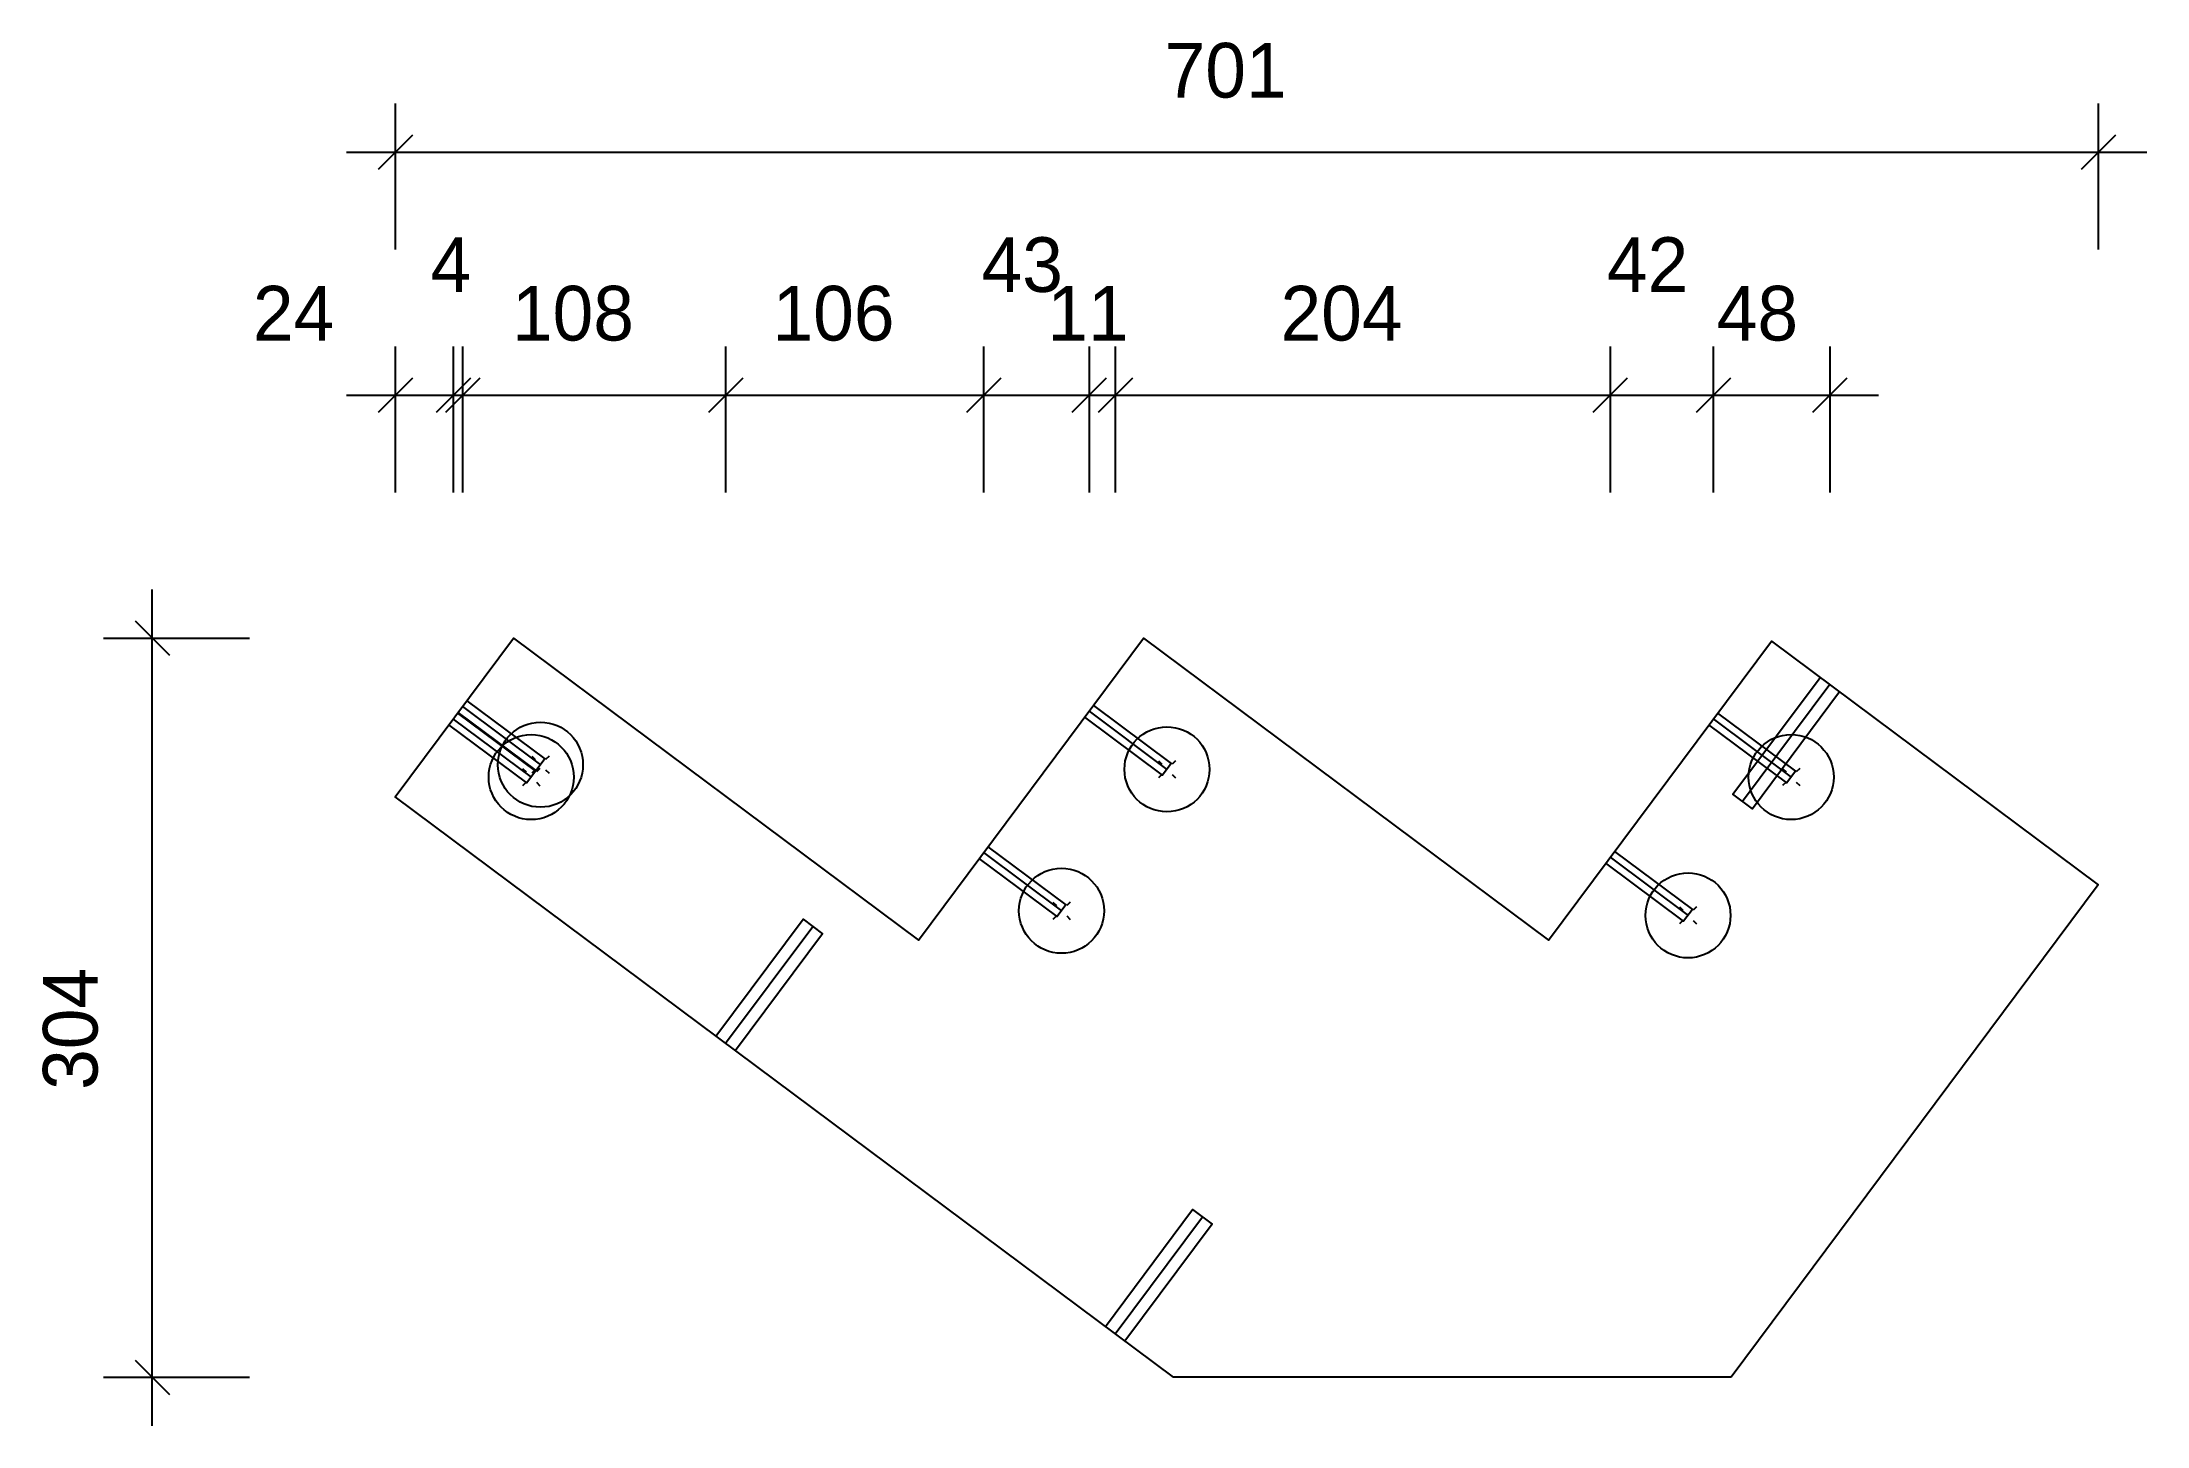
# Model space of a CAD drawing. Header units: millimetres. Extents: x -145 to 721, y -20 to 550.
import ezdxf
from ezdxf.enums import TextEntityAlignment as Align

# ---------------------------------------------------------------- set-up
doc = ezdxf.new("R2010")
doc.units = ezdxf.units.MM
for name, color, linetype in [('CONTOUR', 7, 'CONTINUOUS'), ('DIMLINES', 7, 'CONTINUOUS'), ('DIMLINESTEXT', 7, 'CONTINUOUS'), ('DRILLINGSOTHER', 7, 'CONTINUOUS'), ('DRILLINGSSIDE', 7, 'CONTINUOUS')]:
    doc.layers.add(name, color=color, linetype=linetype)

msp = doc.modelspace()

# ---------------------------------------------------------------- linework, layer by layer
at = {"layer": 'CONTOUR', "color": 0, "linetype": '0'}
msp.add_lwpolyline([(549.811, 0), (320.389, 0), (0, 238.894), (48.731, 304.249), (215.365, 180), (308.009, 304.249), (474.643, 180), (566.394, 303.05), (700.961, 202.712), (549.811, 0)], dxfattribs=at)
at = {"layer": 'DIMLINES', "color": 0}
for p, q in [((0, 524.249), (0, 464.249)), ((700.961, 524.249), (700.961, 464.249)), ((7.071, 511.32), (-7.071, 497.178)), ((708.032, 511.32), (693.89, 497.178)), ((-20, 504.249), (720.961, 504.249)), ((0, 424.249), (0, 364.249)), ((23.91, 424.249), (23.91, 364.249)), ((27.717, 424.249), (27.717, 364.249)), ((136.003, 424.249), (136.003, 364.249)), ((242.171, 424.249), (242.171, 364.249)), ((285.572, 424.249), (285.572, 364.249)), ((296.338, 424.249), (296.338, 364.249)), ((500.026, 424.249), (500.026, 364.249)), ((542.484, 424.249), (542.484, 364.249)), ((590.444, 424.249), (590.444, 364.249)), ((7.071, 411.32), (-7.071, 397.178)), ((30.981, 411.32), (16.839, 397.178)), ((34.788, 411.32), (20.646, 397.178)), ((143.075, 411.32), (128.932, 397.178)), ((249.242, 411.32), (235.1, 397.178)), ((292.643, 411.32), (278.501, 397.178)), ((303.409, 411.32), (289.267, 397.178)), ((507.097, 411.32), (492.955, 397.178)), ((549.555, 411.32), (535.413, 397.178)), ((597.516, 411.32), (583.373, 397.178)), ((-20, 404.249), (610.444, 404.249)), ((-100, -20), (-100, 324.249)), ((-120, 304.249), (-60, 304.249)), ((-107.071, 311.32), (-92.929, 297.178)), ((-120, 0), (-60, 0)), ((-107.071, 7.071), (-92.929, -7.071))]:
    msp.add_line(p, q, dxfattribs=at)
at = {"layer": 'DRILLINGSOTHER', "color": 3}
for p, q in [((56.249, 255.691), (57.663, 254.277)), ((63.319, 255.691), (61.905, 254.277)), ((314.104, 253.782), (315.518, 252.368)), ((321.174, 253.782), (319.76, 252.368)), ((53.856, 244.93), (52.442, 243.516)), ((52.443, 250.587), (53.857, 249.172)), ((57.662, 250.035), (56.248, 248.62)), ((58.098, 244.93), (59.512, 243.516)), ((59.513, 250.587), (58.099, 249.172)), ((61.904, 250.035), (63.318, 248.62)), ((315.517, 248.125), (314.103, 246.711)), ((319.759, 248.125), (321.173, 246.711)), ((572.429, 244.951), (571.015, 243.537)), ((571.016, 250.608), (572.43, 249.194)), ((576.671, 244.951), (578.085, 243.537)), ((578.086, 250.608), (576.672, 249.194)), ((270.704, 195.577), (272.118, 194.162)), ((277.774, 195.577), (276.36, 194.162)), ((528.559, 193.667), (529.973, 192.253)), ((535.629, 193.667), (534.215, 192.253)), ((272.117, 189.92), (270.703, 188.505)), ((276.359, 189.92), (277.773, 188.505)), ((529.972, 188.01), (528.558, 186.596)), ((534.214, 188.01), (535.628, 186.596))]:
    msp.add_line(p, q, dxfattribs=at)
for centre in [(59.784, 252.156), (55.977, 247.051), (317.639, 250.246), (574.551, 247.073), (274.238, 192.041), (532.093, 190.132)]:
    msp.add_circle(centre, 17.5, dxfattribs=at)
at = {"layer": 'DRILLINGSSIDE', "color": 3}
for p, q in [((590.444, 285.117), (554.579, 237.017)), ((23.91, 270.961), (55.977, 247.051)), ((27.717, 276.066), (59.784, 252.156)), ((285.572, 274.157), (317.639, 250.246)), ((542.484, 270.983), (574.551, 247.073)), ((242.171, 215.951), (274.238, 192.041)), ((500.026, 214.042), (532.093, 190.132)), ((136.003, 137.485), (171.869, 185.585)), ((296.338, 17.933), (332.204, 66.033))]:
    msp.add_line(p, q, dxfattribs=at)
at = {"layer": 'DRILLINGSSIDE', "color": 3, "linetype": '3'}
for points in [[(594.453, 282.128), (558.587, 234.028), (550.57, 240.006), (586.436, 288.106)], [(29.51, 278.471), (61.577, 254.561), (57.99, 249.751), (25.923, 273.661)], [(25.704, 273.366), (57.771, 249.456), (54.184, 244.646), (22.117, 268.556)], [(287.365, 276.562), (319.432, 252.651), (315.845, 247.841), (283.778, 271.752)], [(544.277, 273.388), (576.344, 249.478), (572.758, 244.668), (540.691, 268.578)], [(243.965, 218.356), (276.032, 194.446), (272.445, 189.636), (240.378, 213.546)], [(501.82, 216.447), (533.887, 192.537), (530.3, 187.727), (498.233, 211.637)], [(131.995, 140.474), (167.861, 188.574), (175.877, 182.597), (140.012, 134.496)], [(292.33, 20.922), (328.196, 69.022), (336.212, 63.044), (300.347, 14.944)]]:
    msp.add_lwpolyline(points, dxfattribs=at)

# ---------------------------------------------------------------- texts
at = {"layer": 'DIMLINESTEXT'}
for s, p in [('701', (316.676, 549.249)), ('4', (14.545, 469.249)), ('43', (241.335, 469.249)), ('42', (498.719, 469.249)), ('24', (-58.573, 449.249)), ('108', (48.055, 449.249)), ('106', (155.283, 449.249)), ('11', (268.418, 449.249)), ('204', (364.378, 449.249)), ('48', (543.928, 449.249))]:
    msp.add_text(s, height=22.5, dxfattribs=at).set_placement(p, align=Align.TOP_LEFT)
msp.add_text('304', height=22.5, rotation=90, dxfattribs=at).set_placement((-145, 118.32), align=Align.TOP_LEFT)

doc.saveas('drawing.dxf')
